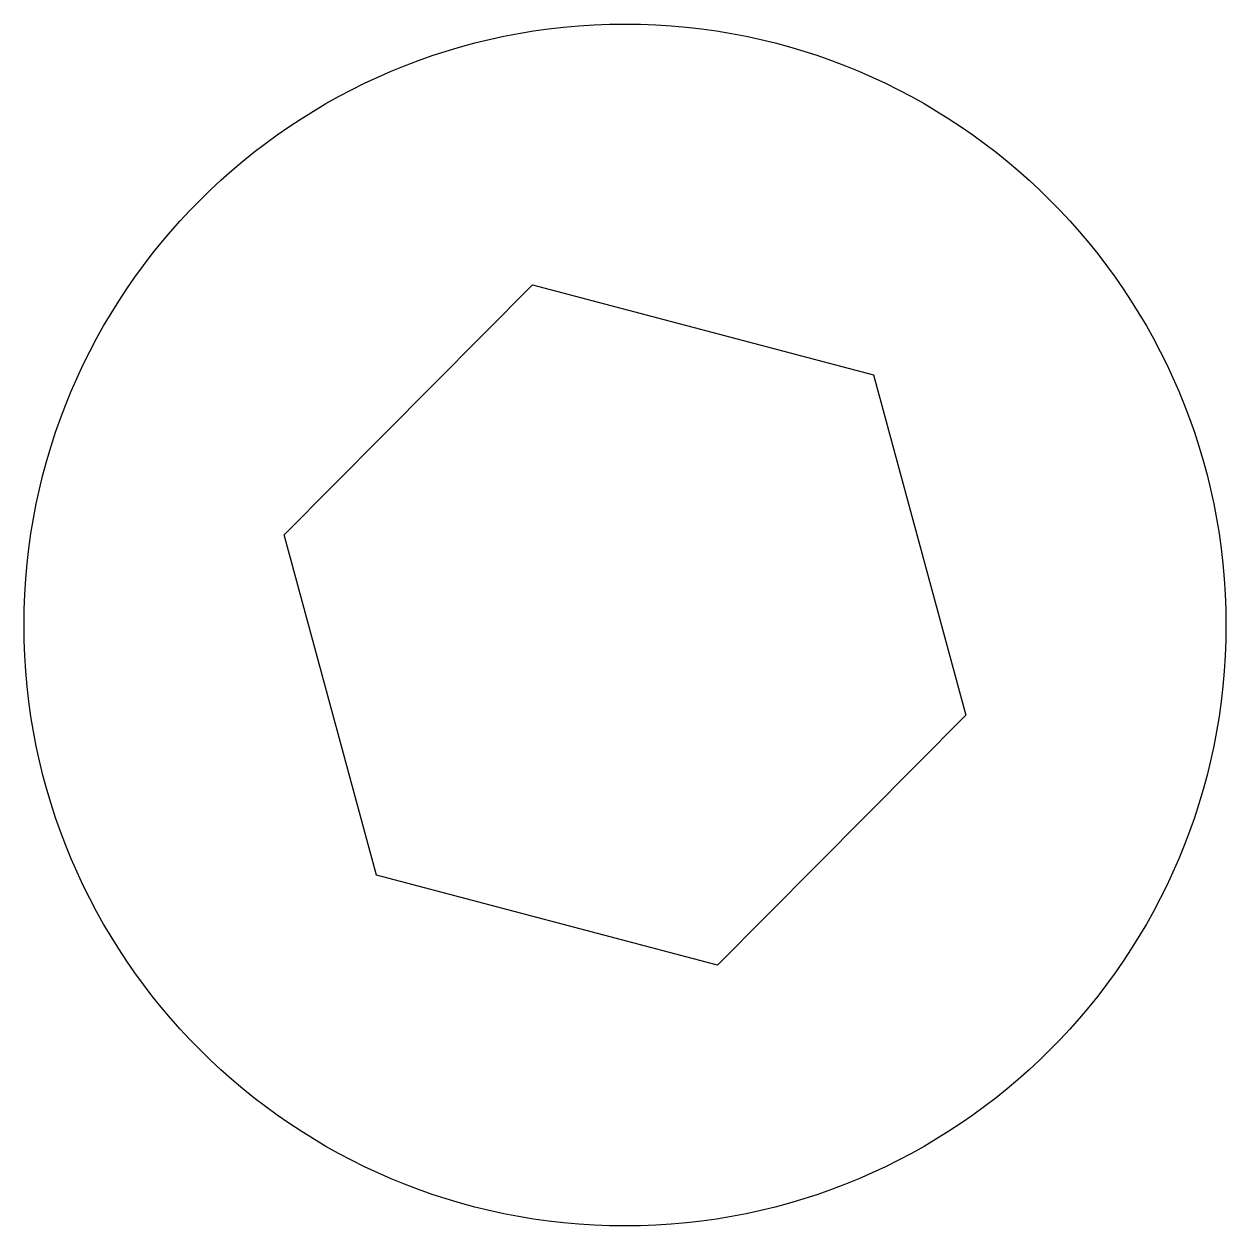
# Model space of a CAD drawing. Header units: millimetres. Extents: x -100 to -50, y -25 to 25.
import ezdxf

# ---------------------------------------------------------------- set-up
doc = ezdxf.new("R2010")
doc.units = ezdxf.units.MM
doc.layers.get('0').update_dxf_attribs({"linetype": 'CONTINUOUS'})

msp = doc.modelspace()

# ---------------------------------------------------------------- linework, layer by layer
msp.add_lwpolyline([(-78.844, 14.152), (-64.666, 10.405), (-60.822, -3.746), (-71.156, -14.152), (-85.334, -10.405), (-89.178, 3.746)], close=True)
msp.add_circle((-75, 0), 25)
msp.add_circle((-75, 0), 25)

doc.saveas('drawing.dxf')
